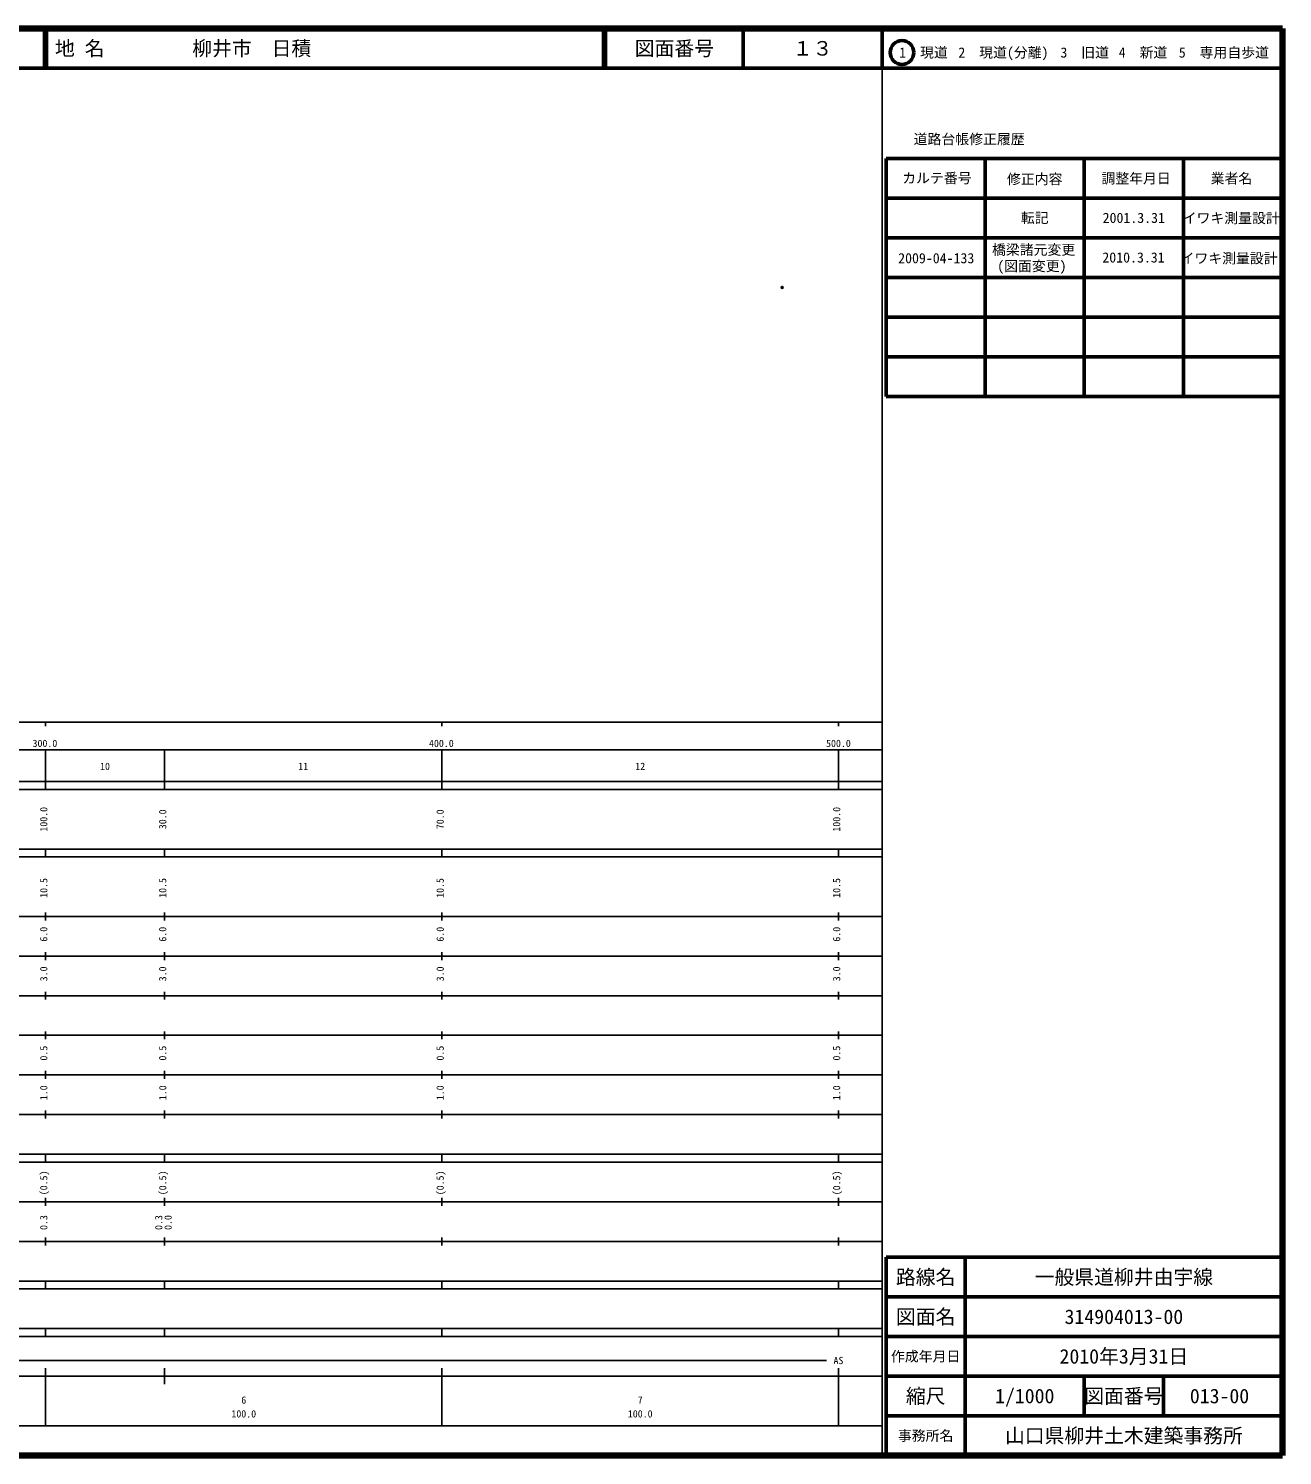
# Model space of a CAD drawing. Units: millimetres on the paper. Extents: x 40 to 680, y 20 to 380.
# Drawn here: x 363.7 to 680, y 20 to 380 of the extents above; entities that cross this region are included whole.
import ezdxf
from ezdxf.enums import TextEntityAlignment as Align

# ---------------------------------------------------------------- set-up
doc = ezdxf.new("R2010")
doc.units = ezdxf.units.MM
doc.header["$PDMODE"] = 32
doc.header["$PDSIZE"] = 0.5
doc.layers.add('M-OTRS', color=6, linetype='Continuous')
doc.layers.add('M-TTL-TXT', color=7, linetype='Continuous')
for name, color, linetype, lineweight in [('M-TTL', 2, 'Continuous', 140), ('M-TTL-BAND', 7, 'Continuous', 25), ('M-TTL-FRAM', 2, 'Continuous', 50), ('M-TTL-LINE', 7, 'Continuous', 50)]:
    doc.layers.add(name, color=color, linetype=linetype, lineweight=lineweight)
doc.styles.add('ＭＳ ゴシック', font='')
doc.styles.get('ＭＳ ゴシック').set_extended_font_data('MS Gothic')

msp = doc.modelspace()

# ---------------------------------------------------------------- linework, layer by layer
at = {"layer": 'M-OTRS'}
msp.add_point((553.813, 314.696), dxfattribs=at)
at = {"layer": 'M-TTL'}
for p, q in [((680, 380), (40, 380)), ((680, 20), (680, 380)), ((40, 20), (680, 20))]:
    msp.add_line(p, q, dxfattribs=at)
at = {"layer": 'M-TTL-BAND'}
for p, q in [((579, 20), (579, 370)), ((40, 205), (579, 205)), ((368, 205), (368, 204)), ((468, 205), (468, 204)), ((568, 205), (568, 204)), ((68, 198), (579, 198)), ((368, 188), (368, 198)), ((398, 188), (398, 198)), ((468, 188), (468, 198)), ((568, 188), (568, 198)), ((40, 190), (579, 190)), ((40, 188), (579, 188)), ((40, 173), (579, 173)), ((368, 171), (368, 173)), ((398, 171), (398, 173)), ((468, 171), (468, 173)), ((568, 171), (568, 173)), ((40, 171), (579, 171)), ((40, 156), (579, 156)), ((368, 155), (368, 157)), ((398, 155), (398, 157)), ((468, 155), (468, 157)), ((568, 155), (568, 157)), ((46, 146), (579, 146)), ((368, 145), (368, 147)), ((398, 145), (398, 147)), ((468, 145), (468, 147)), ((568, 145), (568, 147)), ((368, 135), (368, 137)), ((398, 135), (398, 137)), ((468, 135), (468, 137)), ((568, 135), (568, 137)), ((52, 136), (579, 136)), ((46, 126), (579, 126)), ((368, 125), (368, 127)), ((398, 125), (398, 127)), ((468, 125), (468, 127)), ((568, 125), (568, 127)), ((52, 116), (579, 116)), ((368, 115), (368, 117)), ((398, 115), (398, 117)), ((468, 115), (468, 117)), ((568, 115), (568, 117)), ((46, 106), (579, 106)), ((368, 105), (368, 107)), ((398, 105), (398, 107)), ((468, 105), (468, 107)), ((568, 105), (568, 107)), ((40, 96), (579, 96)), ((40, 94), (579, 94)), ((368, 94), (368, 96)), ((398, 94), (398, 96)), ((468, 94), (468, 96)), ((568, 94), (568, 96)), ((49, 84), (579, 84)), ((368, 83), (368, 85)), ((398, 83), (398, 85)), ((468, 83), (468, 85)), ((568, 83), (568, 85)), ((40, 74), (579, 74)), ((368, 73), (368, 75)), ((398, 73), (398, 75)), ((468, 73), (468, 75)), ((568, 73), (568, 75)), ((40, 64), (579, 64)), ((40, 62), (579, 62)), ((368, 62), (368, 64)), ((398, 62), (398, 64)), ((468, 62), (468, 64)), ((568, 62), (568, 64)), ((40, 52), (579, 52)), ((368, 50), (368, 52)), ((398, 50), (398, 52)), ((468, 50), (468, 52)), ((568, 50), (568, 52)), ((40, 50), (579, 50)), ((71, 44), (565, 44)), ((40, 40), (579, 40)), ((368, 27.5), (368, 42)), ((398, 38), (398, 42)), ((468, 27.5), (468, 42)), ((568, 27.5), (568, 42)), ((68, 27.5), (579, 27.5))]:
    msp.add_line(p, q, dxfattribs=at)
at = {"layer": 'M-TTL-FRAM'}
for p, q in [((580, 347.197), (580, 287.197)), ((580, 347.197), (680, 347.197)), ((580, 287.197), (680, 287.197)), ((680, 70), (580, 70)), ((580, 70), (580, 20))]:
    msp.add_line(p, q, dxfattribs=at)
at = {"layer": 'M-TTL-LINE'}
for p, q in [((367.75, 380), (367.75, 370)), ((368.25, 380), (368.25, 370)), ((508.747, 380), (508.747, 370)), ((509.247, 380), (509.247, 370)), ((543.997, 380), (543.997, 370)), ((579, 380), (579, 370)), ((40, 370), (680, 370)), ((605, 347.197), (605, 287.197)), ((630, 347.197), (630, 287.197)), ((655, 347.197), (655, 287.197)), ((580, 337.197), (680, 337.197)), ((580, 327.197), (680, 327.197)), ((580, 317.197), (680, 317.197)), ((580, 307.197), (680, 307.197)), ((580, 297.197), (680, 297.197)), ((600, 70), (600, 20)), ((680, 60), (580, 60)), ((680, 50), (580, 50)), ((680, 40), (580, 40)), ((630, 40), (630, 30)), ((650, 40), (650, 30)), ((680, 30), (580, 30))]:
    msp.add_line(p, q, dxfattribs=at)
msp.add_circle((584.031, 373.958), 3, dxfattribs=at)

# ---------------------------------------------------------------- texts
at = {"layer": 'M-TTL-BAND', "style": 'ＭＳ ゴシック'}
for s, p in [('300.0', (367.844, 198.195)), ('400.0', (467.844, 198.195)), ('500.0', (568, 198.195)), ('500.0', (568, 198.195)), ('10', (383, 192.405)), ('11', (433, 192.405)), ('12', (518, 192.405)), ('AS', (568, 42.5)), ('6', (418, 32.523)), ('7', (518, 32.523)), ('100.0', (418, 29.033)), ('100.0', (518, 29.033))]:
    msp.add_text(s, height=1.833, dxfattribs=at).set_placement(p, align=Align.BOTTOM_CENTER)
for s, p in [('100.0', (369, 180.5)), ('30.0', (399, 180.5)), ('70.0', (469, 180.5)), ('100.0', (569, 180.5)), ('10.5', (369, 163.174)), ('10.5', (399, 163.174)), ('10.5', (469, 163.174)), ('10.5', (569, 163.174)), ('6.0', (369, 151.5)), ('6.0', (399, 151.5)), ('6.0', (469, 151.5)), ('6.0', (569, 151.5)), ('3.0', (369, 141.5)), ('3.0', (399, 141.5)), ('3.0', (469, 141.5)), ('3.0', (569, 141.5)), ('0.5', (369, 121.5)), ('0.5', (399, 121.5)), ('0.5', (469, 121.5)), ('0.5', (569, 121.5)), ('1.0', (369, 111.5)), ('1.0', (399, 111.5)), ('1.0', (469, 111.5)), ('1.0', (569, 111.5)), ('(0.5)', (369, 88.764)), ('(0.5)', (399, 88.764)), ('(0.5)', (469, 88.764)), ('(0.5)', (569, 88.764)), ('0.3', (369, 78.764)), ('0.3', (398, 78.764)), ('0.0', (400.37, 78.764))]:
    msp.add_text(s, height=1.833, rotation=90, dxfattribs=at).set_placement(p, align=Align.BOTTOM_CENTER)
at = {"layer": 'M-TTL-TXT', "style": 'ＭＳ ゴシック'}
for s, p in [('地 名', (370.38, 375)), ('柳井市\u3000日積', (405.024, 375))]:
    msp.add_text(s, height=3.666, dxfattribs=at).set_placement(p, align=Align.MIDDLE_LEFT)
for s, height, p in [('図面番号', 3.666, (526.622, 375)), ('１３', 3.666, (561.497, 375)), ('1\u3000現道', 2.566, (589.448, 373.958)), ('2\u3000現道(分離)', 2.566, (609.619, 373.958)), ('3\u3000旧道', 2.566, (630.121, 373.958)), ('4\u3000新道', 2.566, (644.824, 373.958)), ('5\u3000専用自歩道', 2.566, (665.228, 373.958)), ('道路台帳修正履歴', 2.566, (600.968, 352.113)), ('カルテ番号', 2.566, (592.839, 342.277)), ('修正内容', 2.566, (617.509, 342.023)), ('調整年月日', 2.566, (643.089, 342.197)), ('業者名', 2.566, (667.134, 342.197)), ('転記', 2.566, (617.5, 332.245)), ('2001.3.31', 2.566, (642.5, 332.245)), ('イワキ測量設計', 2.566, (667.077, 332.189)), ('橋梁諸元変更', 2.566, (617.237, 324.204)), ('2009-04-133', 2.566, (592.671, 322.068)), ('(図面変更)', 2.566, (616.803, 320.078)), ('2010.3.31', 2.566, (642.427, 322.25)), ('イワキ測量設計', 2.566, (666.531, 322.032)), ('路線名', 3.666, (590, 65)), ('路線名', 3.666, (590, 65)), ('一般県道柳井由宇線', 3.666, (640, 65)), ('図面名', 3.666, (590, 55)), ('図面名', 3.666, (590, 55)), ('314904013-00', 3.666, (640, 55)), ('2010年3月31日', 3.666, (640, 45)), ('作成年月日', 2.566, (590, 45)), ('作成年月日', 2.566, (590, 45)), ('縮尺', 3.666, (590, 35)), ('縮尺', 3.666, (590, 35)), ('1/1000', 3.666, (615, 35)), ('図面番号', 3.666, (640, 35)), ('図面番号', 3.666, (640, 35)), ('013-00', 3.666, (664.125, 35)), ('事務所名', 2.566, (590, 25)), ('事務所名', 2.566, (590, 25)), ('山口県柳井土木建築事務所', 3.666, (640, 25))]:
    msp.add_text(s, height=height, dxfattribs=at).set_placement(p, align=Align.MIDDLE_CENTER)

doc.saveas('drawing.dxf')
